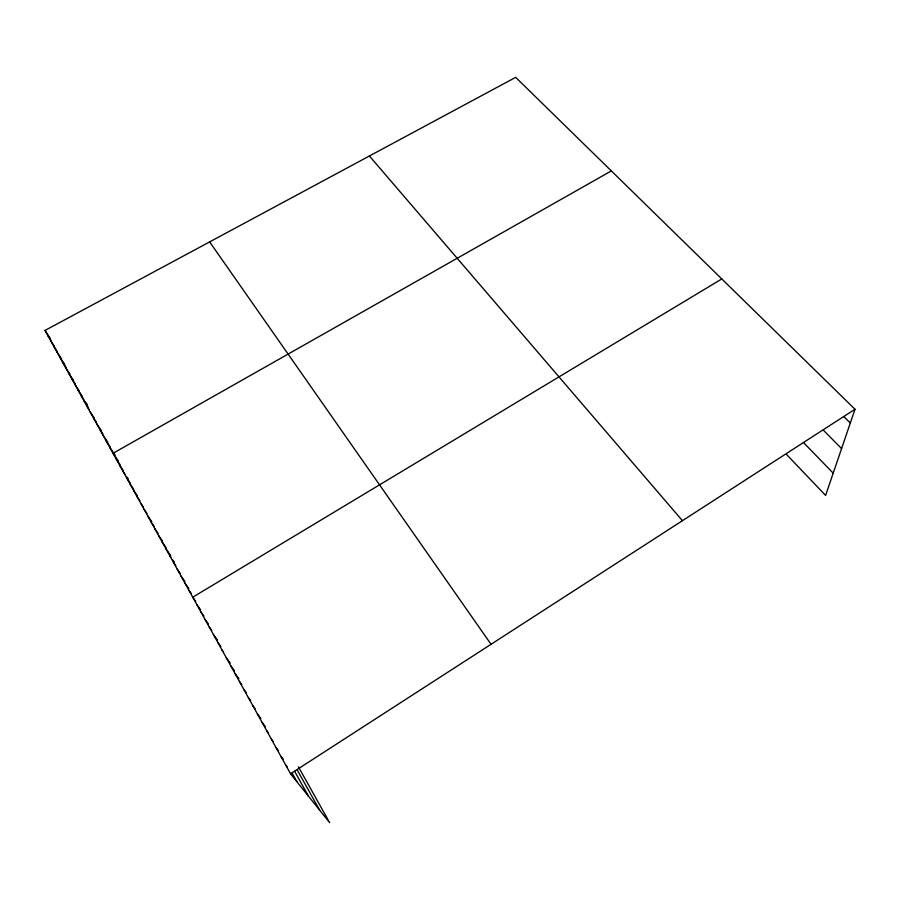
<?xml version="1.0" encoding="UTF-8"?>
<svg xmlns="http://www.w3.org/2000/svg" width="900" height="900" viewBox="0 0 900 900"><rect width="100%" height="100%" fill="white"/><g stroke="black" fill="none" stroke-linecap="round" stroke-linejoin="round"><path stroke-width="1.35" d="M298.418 766.845L329.647 822.656L290.543 773.775L45 330.435L515.678 77.344L855 409.252L825.604 495.416L786.51 454.444M290.543 773.775L855 409.252M721.789 278.955L192.746 597.206L195.784 601.414M611.336 170.921L113.04 453.296L118.373 461.036M843.896 416.655L850.309 423M823.241 430.054L841.579 448.582M804.026 443.104L833.197 473.141M369.405 156.004L682.436 520.695M285.683 765.011L287.28 767.014M280.879 756.326L283.298 759.386M276.109 747.709L278.55 750.825M271.373 739.17L273.026 741.285M266.692 730.71L268.346 732.859M262.035 722.317L265.399 726.671M257.434 713.992L260.82 718.414M252.866 705.746L255.15 708.739M248.333 697.567L250.639 700.594M243.844 689.456L246.161 692.528M239.389 681.413L241.729 684.529M234.968 673.436L238.905 678.69M230.591 665.528L234.551 670.849M226.249 657.686L230.243 663.064M221.94 649.913L223.549 652.084M217.665 642.195L220.905 646.594M213.424 634.545L217.507 640.102M209.227 626.951L211.691 630.326M205.054 619.425L208.373 623.97M200.925 611.966L203.917 616.084M196.819 604.553L200.588 609.761M188.831 590.13L191.126 593.314M181.091 576.146L184.95 581.535M184.95 583.11L188.786 588.454M177.255 569.239L180.36 573.581M173.464 562.376L175.804 565.661M165.949 548.809L170.674 555.48M169.684 555.57L171.259 557.775M172.822 559.98L174.398 562.185M162.236 542.104L166.196 547.706M154.89 528.851L158.085 533.385M158.546 535.455L162.529 541.091M151.256 522.293L154.474 526.86M209.644 241.898L491.051 644.288M144.079 509.332L147.026 513.54M147.656 515.79L151.684 521.539M137.002 496.553L139.972 500.816M140.535 502.92L143.483 507.15M130.039 483.975L133.774 489.353M133.504 490.241L137.239 495.596M123.165 471.566L125.426 474.829M126.934 477.011L128.441 479.194M126.585 477.743L130.343 483.165M116.392 459.338L120.184 464.839M119.767 465.435L123.547 470.902M109.721 447.289L115.065 455.074M103.14 435.409L107.752 442.147M106.414 441.326L110.25 446.918M96.649 423.697L101.295 430.493M99.889 429.536L102.971 434.048M87.097 406.44L89.438 409.882M90.259 412.155L94.151 417.859M93.442 417.904L96.547 422.449M77.726 389.531L82.451 396.495M80.831 395.123L83.97 399.757M85.534 402.064L87.109 404.381M83.948 400.759L87.862 406.519M71.595 378.45L75.218 383.816M74.655 383.974L78.986 390.386M62.55 362.126L66.195 367.537M65.543 367.526L69.907 374.006M68.558 372.971L73.642 380.509M50.771 340.853L54.45 346.343M53.685 346.118L57.352 351.585M56.621 351.416L61.02 357.964M59.58 356.749L64.688 364.365M45 330.435L50.164 338.164M47.88 335.621L50.828 340.031M297.428 770.355L319.646 810.146M294.694 771.413L308.52 796.252M292.072 773.044L296.854 781.661"/></g></svg>
